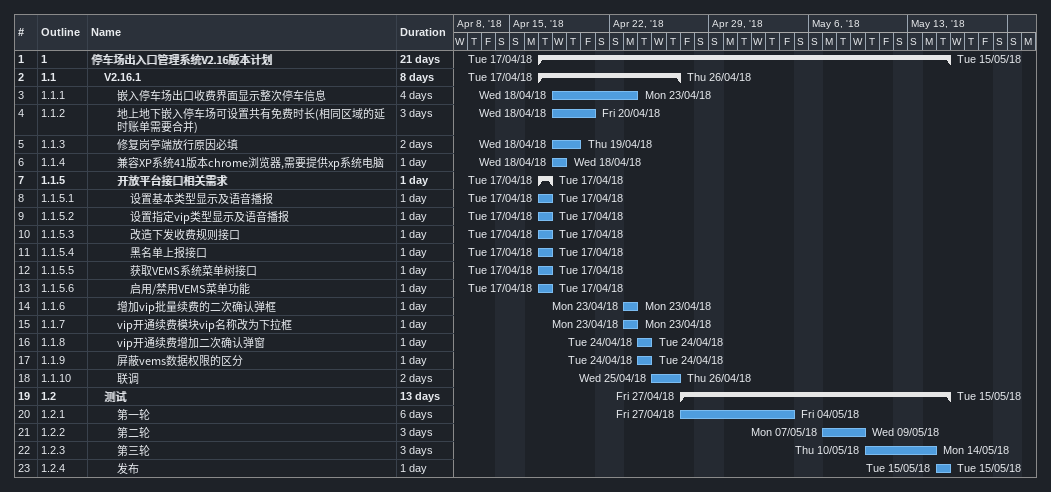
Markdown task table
| ID | WBS | Task | Duration | Start | Finish |
|---|---|---|---|---|---|
| 1 | 1 | **停车场出入口管理系统V2.16版本计划** | 21d | 2018-04-17 | 2018-05-15 |
| 2 | 1.1 | **V2.16.1** | 8d | 2018-04-17 | 2018-04-26 |
| 3 | 1.1.1 | 嵌入停车场出口收费界面显示整次停车信息 | 4d | 2018-04-18 | 2018-04-23 |
| 4 | 1.1.2 | 地上地下嵌入停车场可设置共有免费时长(相同区域的延时账单需要合并) | 3d | 2018-04-18 | 2018-04-20 |
| 5 | 1.1.3 | 修复岗亭端放行原因必填 | 2d | 2018-04-18 | 2018-04-19 |
| 6 | 1.1.4 | 兼容XP系统41版本chrome浏览器,需要提供xp系统电脑 | 1d | 2018-04-18 | 2018-04-18 |
| 7 | 1.1.5 | **开放平台接口相关需求** | 1d | 2018-04-17 | 2018-04-17 |
| 8 | 1.1.5.1 | 设置基本类型显示及语音播报 | 1d | 2018-04-17 | 2018-04-17 |
| 9 | 1.1.5.2 | 设置指定vip类型显示及语音播报 | 1d | 2018-04-17 | 2018-04-17 |
| 10 | 1.1.5.3 | 改造下发收费规则接口 | 1d | 2018-04-17 | 2018-04-17 |
| 11 | 1.1.5.4 | 黑名单上报接口 | 1d | 2018-04-17 | 2018-04-17 |
| 12 | 1.1.5.5 | 获取VEMS系统菜单树接口 | 1d | 2018-04-17 | 2018-04-17 |
| 13 | 1.1.5.6 | 启用/禁用VEMS菜单功能 | 1d | 2018-04-17 | 2018-04-17 |
| 14 | 1.1.6 | 增加vip批量续费的二次确认弹框 | 1d | 2018-04-23 | 2018-04-23 |
| 15 | 1.1.7 | vip开通续费模块vip名称改为下拉框 | 1d | 2018-04-23 | 2018-04-23 |
| 16 | 1.1.8 | vip开通续费增加二次确认弹窗 | 1d | 2018-04-24 | 2018-04-24 |
| 17 | 1.1.9 | 屏蔽vems数据权限的区分 | 1d | 2018-04-24 | 2018-04-24 |
| 18 | 1.1.10 | 联调 | 2d | 2018-04-25 | 2018-04-26 |
| 19 | 1.2 | **测试** | 13d | 2018-04-27 | 2018-05-15 |
| 20 | 1.2.1 | 第一轮 | 6d | 2018-04-27 | 2018-05-04 |
| 21 | 1.2.2 | 第二轮 | 3d | 2018-05-07 | 2018-05-09 |
| 22 | 1.2.3 | 第三轮 | 3d | 2018-05-10 | 2018-05-14 |
| 23 | 1.2.4 | 发布 | 1d | 2018-05-15 | 2018-05-15 |
